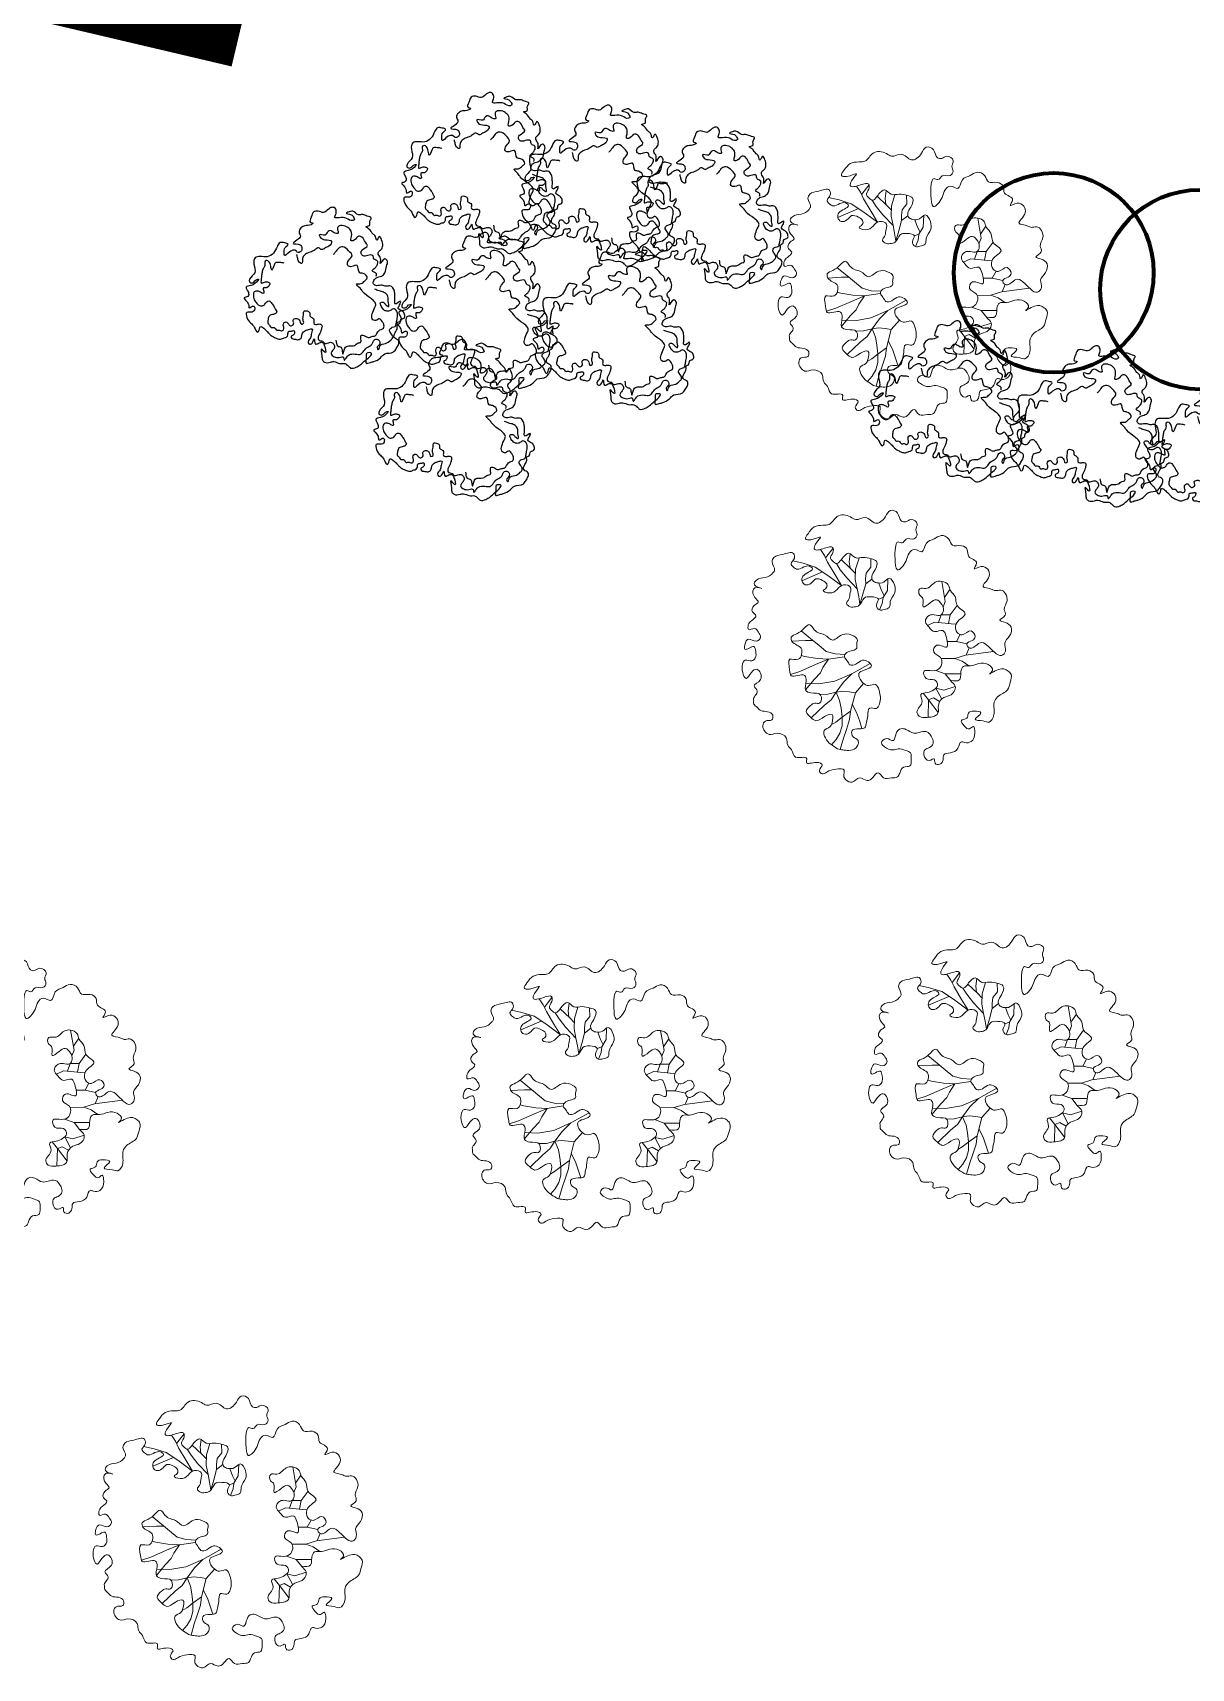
# Model space of a CAD drawing. Header units: metres. Extents: x 180 to 3220, y 13789 to 15035.
# Drawn here: x 728.59 to 739.46, y 14703.88 to 14719.21 of the extents above; entities that cross this region are included whole.
import ezdxf

# ---------------------------------------------------------------- set-up
doc = ezdxf.new("R2010")
doc.units = ezdxf.units.M
doc.header["$MEASUREMENT"] = 0
doc.linetypes.add('482 Границы районов', pattern=[5, 3, -1, 0, -1])
for name, color, linetype in [('!!!_Условные обозначения на ЛИСТ', 7, 'Continuous'), ('04 Дендроплан (существующие растения)', 7, 'Continuous'), ('04 План (существующие кустарники)', 7, 'Continuous')]:
    doc.layers.add(name, color=color, linetype=linetype)
doc.layers.add('04 Удаление (по чужой ведомсти)', color=130, linetype='Continuous', lineweight=211)

# ---------------------------------------------------------------- blocks, each defined once
blk = doc.blocks.new('Лиственное дерево существующее')
at = {"color": 114, "lineweight": 0}
for p, q in [((-0.782, 1.333), (-0.669, 1.479)), ((-1.275, 1.287), (-1.119, 1.252)), ((-1.119, 1.252), (-0.938, 1.195)), ((-0.799, 1.368), (-0.859, 1.458)), ((-0.751, 1.267), (-0.799, 1.368)), ((-0.639, 1.076), (-0.751, 1.267)), ((-0.62, 1.247), (-0.563, 1.155)), ((-0.403, 1.17), (-0.548, 1.306)), ((-0.427, 1.275), (-0.411, 1.393)), ((-0.415, 1.181), (-0.427, 1.275)), ((-0.332, 1.162), (-0.28, 1.33)), ((-0.103, 1.192), (-0.105, 1.321)), ((-0.829, 1.124), (-1.138, 0.99)), ((-0.938, 1.195), (-0.761, 1.08)), ((-0.761, 1.08), (-0.541, 0.917)), ((-0.541, 0.917), (-0.639, 1.076)), ((-0.563, 1.155), (-0.46, 1.026)), ((-0.46, 1.026), (-0.309, 0.866)), ((-0.334, 1.1), (-0.403, 1.17)), ((-0.337, 1.006), (-0.332, 1.162)), ((-0.309, 0.866), (-0.337, 1.006)), ((-0.183, 1.016), (-0.173, 1.105)), ((-0.18, 0.943), (-0.183, 1.016)), ((-0.18, 0.943), (-0.086, 1.015)), ((-0.173, 1.105), (-0.103, 1.192)), ((0.145, 0.845), (0.151, 1.018)), ((-0.285, 0.754), (-0.309, 0.866)), ((-0.266, 0.631), (-0.285, 0.754)), ((-0.266, 0.631), (-0.221, 0.786)), ((-0.221, 0.786), (-0.18, 0.943)), ((0.011, 0.712), (0.08, 0.738)), ((0.058, 0.845), (0.018, 0.955)), ((0.098, 0.768), (0.058, 0.845)), ((0.067, 0.65), (0.08, 0.738)), ((0.08, 0.738), (0.145, 0.845)), ((1.012, 0.68), (0.961, 0.98)), ((1.002, 0.737), (1.083, 0.859)), ((0.027, 0.553), (0.067, 0.65)), ((0.98, 0.595), (1.012, 0.68)), ((1.191, 0.617), (1.088, 0.479)), ((0.748, 0.317), (0.854, 0.368)), ((0.854, 0.368), (1.012, 0.353)), ((0.912, 0.363), (0.952, 0.477)), ((1.088, 0.479), (0.952, 0.477)), ((1.012, 0.353), (1.103, 0.344)), ((1.088, 0.479), (1.064, 0.348)), ((1.103, 0.344), (1.176, 0.338)), ((-1.081, 0.093), (-1.287, 0.08)), ((-0.976, 0.096), (-1.147, 0.235)), ((-0.973, 0.093), (-1.081, 0.093)), ((-0.885, 0.021), (-0.976, 0.096)), ((-0.772, -0.073), (-0.885, 0.021)), ((1.044, 0.078), (1.18, 0.078)), ((1.18, 0.078), (1.236, 0.183)), ((1.18, 0.078), (1.336, 0.043)), ((-1.091, -0.147), (-1.147, -0.134)), ((-0.91, -0.179), (-1.091, -0.147)), ((-0.739, -0.188), (-0.931, -0.27)), ((-0.739, -0.188), (-0.91, -0.179)), ((-0.739, -0.188), (-0.821, -0.312)), ((-0.638, -0.11), (-0.772, -0.073)), ((-0.5, -0.151), (-0.739, -0.188)), ((-0.489, -0.116), (-0.638, -0.11)), ((0.953, -0.18), (1.158, -0.176)), ((1.158, -0.176), (1.317, -0.128)), ((1.158, -0.176), (1.267, -0.218)), ((1.267, -0.218), (1.367, -0.287)), ((1.317, -0.128), (1.739, -0.074)), ((1.328, -0.127), (1.373, -0.019)), ((-1.169, -0.374), (-1.309, -0.418)), ((-0.931, -0.27), (-1.169, -0.374)), ((-0.95, -0.489), (-1.084, -0.647)), ((-0.86, -0.395), (-0.95, -0.489)), ((-0.821, -0.312), (-0.86, -0.395)), ((-0.386, -0.406), (-0.641, -0.519)), ((-0.386, -0.406), (-0.514, -0.534)), ((-0.113, -0.252), (-0.386, -0.406)), ((0.87, -0.356), (1.013, -0.408)), ((1.013, -0.408), (1.247, -0.408)), ((1.013, -0.408), (1.096, -0.512)), ((-0.882, -0.56), (-1.076, -0.551)), ((-0.641, -0.519), (-0.882, -0.56)), ((-0.75, -0.714), (-0.864, -0.716)), ((-0.624, -0.681), (-0.75, -0.714)), ((-0.624, -0.681), (-0.699, -0.796)), ((-0.514, -0.534), (-0.624, -0.681)), ((-0.525, -0.67), (-0.624, -0.681)), ((-0.624, -0.681), (-0.572, -0.807)), ((-0.427, -0.678), (-0.525, -0.67)), ((-0.335, -0.691), (-0.427, -0.678)), ((-0.335, -0.691), (-0.408, -0.969)), ((-0.212, -0.551), (-0.335, -0.691)), ((0.682, -0.698), (0.762, -0.798)), ((0.873, -0.622), (0.961, -0.786)), ((0.873, -0.622), (0.993, -0.651)), ((0.993, -0.651), (1.163, -0.596)), ((-0.804, -0.883), (-0.997, -1.067)), ((-0.699, -0.796), (-0.804, -0.883)), ((-0.572, -0.807), (-0.55, -0.923)), ((-0.55, -0.923), (-0.535, -1.06)), ((-0.408, -0.969), (-0.532, -1.058)), ((-0.408, -0.969), (-0.422, -1.093)), ((-0.381, -0.865), (-0.316, -0.99)), ((0.762, -0.798), (0.755, -1.059)), ((0.762, -0.798), (0.835, -0.77)), ((0.762, -0.798), (0.907, -0.988)), ((0.835, -0.77), (0.929, -0.824)), ((-0.629, -1.132), (-0.696, -1.173)), ((-0.532, -1.058), (-0.629, -1.132)), ((-0.535, -1.187), (-0.566, -1.298)), ((-0.535, -1.06), (-0.535, -1.187)), ((-0.422, -1.093), (-0.47, -1.242)), ((-0.316, -0.99), (-0.275, -1.107)), ((-0.275, -1.107), (-0.238, -1.23)), ((-0.622, -1.395), (-0.691, -1.474)), ((-0.566, -1.298), (-0.622, -1.395)), ((-0.515, -1.373), (-0.564, -1.545)), ((-0.47, -1.242), (-0.515, -1.373))]:
    blk.add_line(p, q, dxfattribs=at)
for points, knots in [([(-1.863, -0.802), (-1.881, -0.757), (-1.747, -0.684), (-1.911, -0.574), (-1.692, -0.517), (-1.79, -0.294), (-1.907, -0.385), (-1.984, -0.55), (-2.059, -0.321), (-1.999, -0.175), (-1.894, -0.235), (-1.819, -0.16), (-1.828, -0.083), (-1.849, 0.055), (-2.007, -0.094), (-1.999, 0.047), (-1.938, 0.153), (-1.832, 0.046), (-1.733, 0.144), (-1.793, 0.214), (-1.838, 0.303), (-1.955, 0.22), (-1.946, 0.341), (-1.898, 0.392), (-1.788, 0.464), (-1.907, 0.519), (-1.872, 0.623), (-1.76, 0.663), (-1.864, 0.745), (-1.889, 0.84), (-1.824, 0.904), (-1.659, 0.854), (-1.891, 0.903), (-1.808, 1.034), (-1.683, 1.022), (-1.589, 1.081), (-1.522, 1.172), (-1.609, 1.251), (-1.548, 1.37), (-1.423, 1.371), (-1.266, 1.445), (-1.233, 1.311), (-1.326, 1.255), (-1.263, 1.188), (-1.194, 1.144), (-1.114, 1.199), (-1.035, 1.222), (-0.951, 1.163), (-1.052, 1.106), (-1.123, 1.075), (-1.151, 0.983), (-1.088, 0.91), (-0.99, 0.942), (-0.937, 1.041), (-0.833, 0.999), (-0.758, 0.957), (-0.756, 0.875), (-0.858, 0.837), (-0.695, 0.783), (-0.611, 0.852), (-0.527, 0.951), (-0.375, 0.902), (-0.426, 0.79), (-0.418, 0.708), (-0.488, 0.654), (-0.425, 0.592), (-0.354, 0.593), (-0.251, 0.613), (-0.225, 0.746), (-0.105, 0.754), (0.053, 0.733), (-0.044, 0.628), (0.019, 0.538), (0.099, 0.557), (0.195, 0.575), (0.173, 0.707), (0.273, 0.796), (0.262, 0.925), (0.181, 1.071), (0.093, 0.951), (-0.002, 0.952), (-0.083, 0.981), (-0.098, 1.072), (-0.033, 1.146), (0.02, 1.288), (-0.113, 1.322), (-0.213, 1.354), (-0.344, 1.304), (-0.427, 1.44), (-0.522, 1.344), (-0.56, 1.288), (-0.617, 1.228), (-0.671, 1.281), (-0.73, 1.337), (-0.664, 1.401), (-0.662, 1.525), (-0.806, 1.471), (-0.975, 1.423), (-0.933, 1.56), (-0.796, 1.69), (-0.974, 1.592), (-1.114, 1.604), (-1.027, 1.718), (-0.966, 1.811), (-0.835, 1.824), (-0.696, 1.818), (-0.625, 1.999), (-0.435, 1.978), (-0.317, 1.874), (-0.169, 1.993), (-0.037, 1.791), (0.118, 1.927), (0.171, 2.072), (0.331, 2.017), (0.32, 1.881), (0.433, 1.862), (0.5, 1.939), (0.63, 1.849), (0.551, 1.757), (0.61, 1.682), (0.54, 1.583), (0.423, 1.658), (0.38, 1.528), (0.285, 1.601), (0.255, 1.442), (0.259, 1.344), (0.267, 1.066), (0.442, 1.277), (0.452, 1.397), (0.554, 1.491), (0.691, 1.367), (0.706, 1.583), (0.847, 1.604), (0.949, 1.69), (1.08, 1.634), (1.107, 1.482), (1.251, 1.539), (1.364, 1.464), (1.332, 1.318), (1.543, 1.296), (1.4, 1.122), (1.6, 1.263), (1.746, 1.049), (1.497, 0.884), (1.694, 0.879), (1.77, 0.828), (1.885, 0.882), (1.984, 0.691), (1.87, 0.579), (1.951, 0.461), (1.781, 0.392), (1.935, 0.365), (2.026, 0.299), (1.993, 0.151), (1.874, 0.063), (1.942, -0.057), (1.852, -0.164), (1.705, -0.058), (1.57, 0.123), (1.46, -0.006), (1.368, -0.037), (1.309, 0.063), (1.418, 0.081), (1.488, 0.156), (1.387, 0.288), (1.293, 0.151), (1.168, 0.211), (1.158, 0.338), (1.232, 0.414), (1.37, 0.508), (1.152, 0.589), (1.19, 0.754), (1.08, 0.827), (1.07, 0.942), (0.965, 0.989), (0.834, 0.976), (0.764, 0.841), (0.611, 0.902), (0.608, 0.768), (0.711, 0.734), (0.641, 0.537), (0.789, 0.661), (0.881, 0.732), (0.967, 0.639), (0.997, 0.553), (0.953, 0.449), (0.855, 0.484), (0.758, 0.479), (0.688, 0.371), (0.775, 0.293), (0.847, 0.19), (0.983, 0.282), (1.029, 0.149), (1.046, 0.081), (1.054, -0.055), (0.876, 0.088), (0.805, -0.111), (0.954, -0.136), (0.971, -0.254), (0.916, -0.36), (0.806, -0.365), (0.663, -0.342), (0.715, -0.526), (0.851, -0.462), (0.924, -0.585), (0.833, -0.657), (0.756, -0.694), (0.608, -0.696), (0.717, -0.859), (0.553, -0.942), (0.629, -1.071), (0.741, -1.059), (0.834, -1.056), (0.93, -0.996), (0.884, -0.867), (0.981, -0.75), (1.119, -0.739), (1.208, -0.591), (1.044, -0.489), (1.259, -0.545), (1.236, -0.392), (1.278, -0.271), (1.407, -0.301), (1.52, -0.244), (1.647, -0.243), (1.757, -0.342), (1.628, -0.447), (1.834, -0.304), (1.938, -0.341), (2.024, -0.427), (1.983, -0.534), (1.959, -0.679), (1.81, -0.72), (1.719, -0.862), (1.775, -0.997), (1.685, -1.157), (1.583, -1.102), (1.385, -1.113), (1.618, -0.979), (1.443, -0.96), (1.345, -0.98), (1.358, -1.093), (1.215, -1.09), (1.3, -1.192), (1.368, -1.263), (1.45, -1.161), (1.466, -1.327), (1.427, -1.431), (1.321, -1.45), (1.23, -1.407), (1.216, -1.557), (1.107, -1.596), (0.975, -1.601), (0.989, -1.703), (0.947, -1.778), (0.841, -1.769), (0.866, -1.645), (0.75, -1.749), (0.684, -1.637), (0.696, -1.538), (0.781, -1.521), (0.846, -1.457), (0.816, -1.355), (0.745, -1.251), (0.631, -1.287), (0.523, -1.314), (0.445, -1.241), (0.335, -1.218), (0.262, -1.295), (0.252, -1.455), (0.133, -1.345), (0.026, -1.44), (0.118, -1.522), (0.208, -1.565), (0.318, -1.52), (0.405, -1.554), (0.514, -1.588), (0.498, -1.691), (0.507, -1.814), (0.369, -1.786), (0.336, -1.883), (0.301, -1.974), (0.195, -1.957), (0.081, -2.01), (0.01, -1.844), (-0.069, -1.968), (-0.163, -2.035), (-0.279, -1.927), (-0.37, -2.065), (-0.477, -2.008), (-0.522, -1.934), (-0.473, -1.822), (-0.649, -1.838), (-0.74, -1.86), (-0.831, -1.93), (-0.905, -1.848), (-0.791, -1.771), (-0.94, -1.709), (-1.095, -1.791), (-1.036, -1.621), (-1.266, -1.715), (-1.272, -1.547), (-1.369, -1.482), (-1.348, -1.343), (-1.503, -1.274), (-1.621, -1.34), (-1.705, -1.268), (-1.734, -1.19), (-1.693, -1.089), (-1.578, -1.13), (-1.56, -1.01), (-1.655, -0.965), (-1.758, -0.976), (-1.811, -0.902), (-1.875, -0.857), (-1.857, -0.816), (-1.863, -0.802)], [0, 0, 0, 0, 0.144623, 0.231167, 0.368861, 0.533358, 0.626687, 0.740408, 0.935226, 1.031861, 1.128241, 1.198256, 1.294402, 1.368689, 1.507955, 1.574673, 1.679777, 1.79119, 1.883627, 1.959993, 2.039207, 2.131319, 2.201489, 2.277769, 2.379891, 2.45347, 2.54984, 2.629417, 2.713756, 2.836131, 2.877797, 2.974434, 3.098533, 3.174839, 3.310795, 3.448506, 3.489216, 3.62255, 3.689433, 3.833718, 3.988827, 4.05943, 4.152735, 4.217846, 4.281087, 4.383199, 4.466591, 4.525335, 4.60464, 4.706041, 4.777196, 4.850967, 4.941557, 5.035937, 5.13954, 5.219117, 5.28068, 5.339424, 5.435055, 5.564599, 5.681514, 5.792988, 5.892227, 5.976975, 6.036908, 6.095646, 6.173749, 6.252212, 6.380922, 6.484525, 6.602635, 6.692872, 6.777965, 6.844717, 6.928444, 7.02051, 7.167213, 7.282, 7.407383, 7.507264, 7.609206, 7.678412, 7.741177, 7.842553, 7.980652, 8.063007, 8.187574, 8.307662, 8.420868, 8.524456, 8.606097, 8.65359, 8.733663, 8.78115, 8.875736, 8.947733, 9.070923, 9.223371, 9.297752, 9.425798, 9.577891, 9.656402, 9.742281, 9.880076, 10.010368, 10.101704, 10.271449, 10.469408, 10.556507, 10.704089, 10.878467, 11.055291, 11.171089, 11.284149, 11.417731, 11.482645, 11.567427, 11.68373, 11.77169, 11.843492, 11.921933, 12.039354, 12.124248, 12.185085, 12.279334, 12.442083, 12.611011, 12.797738, 12.921046, 13.015017, 13.129765, 13.27535, 13.406716, 13.521304, 13.644281, 13.753137, 13.886642, 13.991763, 14.093139, 14.248215, 14.338926, 14.451134, 14.636917, 14.813923, 14.953979, 15.006047, 15.083831, 15.270441, 15.402543, 15.48891, 15.598301, 15.682028, 15.794092, 15.927518, 16.058446, 16.173604, 16.260996, 16.378012, 16.633999, 16.747204, 16.817387, 16.885538, 16.980265, 17.054418, 17.157369, 17.299589, 17.380857, 17.502298, 17.608515, 17.708493, 17.875073, 18.018008, 18.132164, 18.220812, 18.330672, 18.42764, 18.594846, 18.685597, 18.781631, 18.83834, 18.974753, 19.095535, 19.196942, 19.302834, 19.396624, 19.471771, 19.573189, 19.64865, 19.757506, 19.853667, 19.959896, 20.083661, 20.173311, 20.285247, 20.335982, 20.497146, 20.604648, 20.73546, 20.822811, 20.919446, 21.052361, 21.138111, 21.251311, 21.378508, 21.468801, 21.559641, 21.663684, 21.760796, 21.866457, 22.044178, 22.114637, 22.23047, 22.341438, 22.400666, 22.529106, 22.668332, 22.783263, 22.938439, 23.01956, 23.126312, 23.267144, 23.355432, 23.45979, 23.589203, 23.728577, 23.835857, 23.898351, 24.043906, 24.189962, 24.256212, 24.371649, 24.490581, 24.67199, 24.766696, 24.956099, 25.083087, 25.169948, 25.292933, 25.419422, 25.526836, 25.615518, 25.691414, 25.778638, 25.869312, 25.961297, 26.024928, 26.121298, 26.263466, 26.360434, 26.407027, 26.517617, 26.650303, 26.74818, 26.826653, 26.905094, 26.978885, 27.046871, 27.126191, 27.241376, 27.314599, 27.389769, 27.472839, 27.551312, 27.683547, 27.788448, 27.871841, 27.999501, 28.077604, 28.175679, 28.291585, 28.394565, 28.492933, 28.567087, 28.697918, 28.77954, 28.894137, 28.975271, 29.07451, 29.169691, 29.264917, 29.370694, 29.435998, 29.525045, 29.645134, 29.756428, 29.862319, 29.956635, 30.074745, 30.200153, 30.306664, 30.366297, 30.449133, 30.570729, 30.713328, 30.79014, 30.852634, 30.945669, 31.037541, 31.189615, 31.243213, 31.410359, 31.536232, 31.621622, 31.733558, 31.886269, 32.00739, 32.09115, 32.172123, 32.250875, 32.347965, 32.418568, 32.512539, 32.612542, 32.705135, 32.769699, 32.813194, 32.813194, 32.813194, 32.813194]), ([(-0.602, -1.531), (-0.637, -1.511), (-0.708, -1.467), (-0.788, -1.386), (-0.835, -1.244), (-0.712, -1.219), (-0.678, -1.13), (-0.654, -0.981), (-0.819, -1.048), (-0.915, -1.145), (-1.007, -1.056), (-1.104, -0.978), (-1.018, -0.888), (-0.949, -0.836), (-0.841, -0.875), (-0.83, -0.671), (-0.981, -0.711), (-1.12, -0.654), (-1.057, -0.535), (-1.096, -0.37), (-1.312, -0.5), (-1.319, -0.325), (-1.366, -0.145), (-1.189, -0.222), (-1.133, -0.117), (-1.133, 0.017), (-1.282, 0.029), (-1.313, 0.162), (-1.188, 0.195), (-1.12, 0.258), (-1.017, 0.368), (-0.96, 0.246), (-0.88, 0.2), (-0.773, 0.186), (-0.694, 0.064), (-0.588, 0.147), (-0.489, 0.209), (-0.378, 0.177), (-0.291, 0.112), (-0.324, 0.045), (-0.292, -0.066), (-0.449, -0.048), (-0.518, -0.154), (-0.453, -0.207), (-0.425, -0.292), (-0.309, -0.266), (-0.239, -0.183), (-0.144, -0.218), (-0.058, -0.305), (-0.195, -0.348), (-0.301, -0.387), (-0.272, -0.491), (-0.218, -0.55), (-0.136, -0.606), (-0.023, -0.531), (0.024, -0.659), (0.046, -0.756), (0.034, -0.851), (-0.017, -0.955), (-0.152, -0.883), (-0.141, -1.045), (-0.171, -1.124), (-0.178, -1.235), (-0.287, -1.228), (-0.413, -1.238), (-0.379, -1.369), (-0.286, -1.387), (-0.29, -1.469), (-0.332, -1.538), (-0.429, -1.563), (-0.519, -1.55), (-0.579, -1.545), (-0.602, -1.531)], [0, 0, 0, 0, 0.119147, 0.244704, 0.355195, 0.456841, 0.525213, 0.64652, 0.761794, 0.906015, 0.999107, 1.102214, 1.21292, 1.287506, 1.35766, 1.479239, 1.62773, 1.713089, 1.858081, 1.936445, 2.136108, 2.227757, 2.383509, 2.506371, 2.592801, 2.687321, 2.856666, 2.919037, 3.017629, 3.155387, 3.246677, 3.353704, 3.442539, 3.52579, 3.669986, 3.756325, 3.869148, 4.011227, 4.081037, 4.138722, 4.206699, 4.365743, 4.440415, 4.505889, 4.585073, 4.671725, 4.788569, 4.878809, 4.948708, 5.073582, 5.166391, 5.253695, 5.327262, 5.415765, 5.519566, 5.621336, 5.725491, 5.831081, 5.911981, 6.005594, 6.125346, 6.227321, 6.306075, 6.391977, 6.508685, 6.596002, 6.686109, 6.737432, 6.809051, 6.915906, 7.005912, 7.085383, 7.085383, 7.085383, 7.085383])]:
    blk.add_open_spline(points, degree=3, knots=knots, dxfattribs=at)
blk = doc.blocks.new('A$Cd2c5afdf')
at = {"layer": '04 Дендроплан (существующие растения)', "color": 114}
for points, start_tangent, end_tangent in [([(-0.616, -0.319), (-0.631, -0.351), (-0.647, -0.371), (-0.678, -0.324), (-0.711, -0.286), (-0.748, -0.232), (-0.749, -0.185), (-0.699, -0.182), (-0.674, -0.152), (-0.683, -0.126), (-0.726, -0.143), (-0.733, -0.108), (-0.773, -0.048), (-0.739, -0.035), (-0.734, 0.003), (-0.754, 0.051), (-0.711, 0.067), (-0.641, 0.116), (-0.637, 0.123), (-0.647, 0.125), (-0.693, 0.092), (-0.724, 0.103), (-0.723, 0.125), (-0.674, 0.187), (-0.682, 0.267), (-0.669, 0.327), (-0.625, 0.338), (-0.557, 0.337), (-0.499, 0.37), (-0.462, 0.436), (-0.436, 0.469), (-0.393, 0.466), (-0.361, 0.454), (-0.388, 0.422), (-0.397, 0.373), (-0.395, 0.349), (-0.358, 0.374), (-0.283, 0.388), (-0.275, 0.379), (-0.241, 0.387), (-0.232, 0.414), (-0.249, 0.449), (-0.314, 0.462), (-0.279, 0.491), (-0.246, 0.532), (-0.259, 0.567), (-0.241, 0.607), (-0.204, 0.627), (-0.145, 0.637), (-0.127, 0.652), (-0.15, 0.659), (-0.144, 0.707), (-0.122, 0.756), (-0.079, 0.764), (-0.029, 0.752), (0.017, 0.782), (0.04, 0.797), (0.071, 0.797), (0.085, 0.782), (0.088, 0.741), (0.078, 0.706), (0.117, 0.702), (0.187, 0.696), (0.247, 0.676), (0.261, 0.687), (0.254, 0.705), (0.231, 0.731), (0.185, 0.746), (0.2, 0.753), (0.245, 0.763), (0.298, 0.731), (0.338, 0.732), (0.378, 0.718), (0.419, 0.699), (0.405, 0.67), (0.402, 0.63), (0.369, 0.618), (0.394, 0.599), (0.433, 0.551), (0.457, 0.527), (0.47, 0.492), (0.479, 0.503), (0.495, 0.527), (0.516, 0.495), (0.526, 0.442), (0.51, 0.403), (0.489, 0.385), (0.484, 0.362), (0.506, 0.32), (0.503, 0.272), (0.546, 0.316), (0.57, 0.293), (0.562, 0.249), (0.547, 0.186), (0.513, 0.155), (0.469, 0.14), (0.443, 0.114), (0.44, 0.081), (0.469, 0.065), (0.521, 0.07), (0.557, 0.06), (0.594, 0.063), (0.635, 0.014), (0.639, -0.025), (0.639, -0.073), (0.643, -0.106), (0.694, -0.081), (0.684, -0.116), (0.672, -0.148), (0.709, -0.174), (0.731, -0.205), (0.726, -0.24), (0.696, -0.253), (0.683, -0.291), (0.662, -0.302), (0.662, -0.331), (0.642, -0.374), (0.636, -0.424), (0.673, -0.449), (0.674, -0.485), (0.653, -0.525), (0.627, -0.556), (0.545, -0.575), (0.506, -0.61), (0.443, -0.646), (0.41, -0.655), (0.371, -0.662), (0.372, -0.602), (0.374, -0.571), (0.421, -0.571), (0.413, -0.589), (0.366, -0.633), (0.315, -0.678), (0.277, -0.7), (0.225, -0.707), (0.203, -0.688), (0.17, -0.666), (0.122, -0.665), (0.069, -0.647), (0.036, -0.652), (-0.02, -0.652), (-0.04, -0.631), (-0.044, -0.593), (-0.049, -0.527), (-0.013, -0.562), (-0.022, -0.494), (-0.041, -0.467), (-0.08, -0.476), (-0.103, -0.482), (-0.116, -0.434), (-0.137, -0.473), (-0.166, -0.481), (-0.174, -0.461), (-0.151, -0.423), (-0.142, -0.381), (-0.135, -0.34), (-0.169, -0.346), (-0.197, -0.355), (-0.23, -0.39), (-0.237, -0.423), (-0.263, -0.441), (-0.303, -0.435), (-0.325, -0.43), (-0.332, -0.409), (-0.319, -0.401), (-0.302, -0.382), (-0.305, -0.358), (-0.33, -0.361), (-0.357, -0.365), (-0.364, -0.397), (-0.375, -0.417), (-0.397, -0.424), (-0.431, -0.436), (-0.466, -0.43), (-0.497, -0.416), (-0.526, -0.398), (-0.547, -0.376), (-0.582, -0.341), (-0.616, -0.319)], (-0.978083, 0.208214), (-0.978083, 0.208214)), ([(0.466, 0.153), (0.468, 0.175), (0.428, 0.204), (0.455, 0.234), (0.473, 0.258), (0.476, 0.296), (0.444, 0.315), (0.433, 0.347), (0.385, 0.348), (0.343, 0.344), (0.323, 0.367), (0.331, 0.398), (0.382, 0.441), (0.363, 0.472), (0.331, 0.521), (0.302, 0.528), (0.258, 0.491), (0.228, 0.488), (0.229, 0.51), (0.23, 0.576), (0.198, 0.611), (0.147, 0.629), (0.115, 0.623), (0.102, 0.601), (0.108, 0.556), (0.07, 0.562), (0.037, 0.581), (0.013, 0.573), (-0.014, 0.539), (-0.069, 0.542), (-0.062, 0.521), (-0.016, 0.496), (0.047, 0.48), (0.022, 0.436), (-0.016, 0.417), (-0.047, 0.403), (-0.075, 0.419), (-0.11, 0.402), (-0.142, 0.384), (-0.167, 0.376), (-0.207, 0.352), (-0.226, 0.32), (-0.233, 0.274), (-0.261, 0.291), (-0.273, 0.329), (-0.279, 0.356)], (0.359015, 0.933332), (0.017504, 0.999847)), ([(0.087, -0.446), (0.102, -0.5), (0.135, -0.513), (0.146, -0.55), (0.153, -0.576), (0.171, -0.521), (0.207, -0.5), (0.261, -0.495), (0.297, -0.472), (0.318, -0.467), (0.324, -0.4), (0.358, -0.405), (0.39, -0.421), (0.425, -0.411), (0.455, -0.405), (0.489, -0.357), (0.533, -0.333), (0.535, -0.296), (0.52, -0.27), (0.497, -0.245), (0.461, -0.262), (0.428, -0.247), (0.428, -0.198), (0.452, -0.137), (0.461, -0.11), (0.444, -0.079), (0.412, -0.052), (0.339, 0.008), (0.316, 0.039), (0.281, 0.081), (0.323, 0.085), (0.358, 0.111), (0.38, 0.135), (0.341, 0.179), (0.31, 0.187), (0.285, 0.255), (0.235, 0.244), (0.199, 0.253), (0.208, 0.304), (0.238, 0.345), (0.206, 0.393), (0.151, 0.429), (0.113, 0.417), (0.081, 0.378), (0.061, 0.356)], (0.290361, -0.956917), (-0.678805, -0.734319)), ([(-0.398, 0.275), (-0.442, 0.282), (-0.477, 0.281), (-0.491, 0.258), (-0.515, 0.212), (-0.524, 0.249), (-0.541, 0.29), (-0.561, 0.302), (-0.577, 0.295), (-0.579, 0.253), (-0.594, 0.225), (-0.605, 0.189), (-0.611, 0.152), (-0.615, 0.114), (-0.615, 0.091), (-0.591, 0.096), (-0.554, 0.1), (-0.531, 0.087), (-0.542, 0.062), (-0.559, 0.047), (-0.593, 0.044), (-0.59, 0.014), (-0.591, -0.007), (-0.62, 0.004), (-0.647, 0.014), (-0.678, 0.007), (-0.687, -0.018), (-0.678, -0.067), (-0.653, -0.102), (-0.63, -0.122), (-0.61, -0.125), (-0.584, -0.115), (-0.562, -0.085), (-0.539, -0.078), (-0.514, -0.101), (-0.492, -0.132), (-0.478, -0.159), (-0.468, -0.176), (-0.474, -0.192), (-0.497, -0.204), (-0.537, -0.218), (-0.549, -0.25), (-0.55, -0.289), (-0.531, -0.31), (-0.519, -0.326), (-0.493, -0.327), (-0.468, -0.353), (-0.441, -0.351), (-0.427, -0.358), (-0.403, -0.348), (-0.402, -0.325), (-0.406, -0.304), (-0.397, -0.281), (-0.379, -0.275), (-0.359, -0.294), (-0.339, -0.31), (-0.315, -0.301), (-0.309, -0.282), (-0.314, -0.259), (-0.287, -0.242), (-0.257, -0.255), (-0.247, -0.279), (-0.237, -0.297), (-0.217, -0.287), (-0.221, -0.256), (-0.217, -0.211), (-0.208, -0.171), (-0.184, -0.172), (-0.159, -0.188), (-0.156, -0.219), (-0.132, -0.237), (-0.12, -0.25), (-0.119, -0.288), (-0.1, -0.298), (-0.071, -0.294), (-0.044, -0.307), (-0.045, -0.326), (-0.053, -0.358), (-0.076, -0.407), (-0.078, -0.437), (-0.061, -0.452), (-0.039, -0.456), (-0.016, -0.476), (0.006, -0.473), (0.045, -0.467), (0.068, -0.486), (0.073, -0.515), (0.055, -0.544), (0.041, -0.572), (0.051, -0.59), (0.071, -0.602), (0.119, -0.608), (0.159, -0.608), (0.164, -0.633), (0.182, -0.615), (0.21, -0.584), (0.269, -0.576), (0.318, -0.578), (0.342, -0.556), (0.375, -0.518), (0.417, -0.492), (0.434, -0.468), (0.451, -0.439), (0.474, -0.436), (0.496, -0.455), (0.498, -0.48), (0.473, -0.518), (0.483, -0.536), (0.499, -0.502), (0.551, -0.477), (0.601, -0.446), (0.619, -0.422), (0.609, -0.39), (0.59, -0.35), (0.616, -0.325), (0.642, -0.317), (0.653, -0.288), (0.66, -0.252), (0.665, -0.199), (0.655, -0.17), (0.626, -0.152), (0.597, -0.168), (0.564, -0.174), (0.537, -0.162), (0.511, -0.127), (0.505, -0.096), (0.53, -0.091), (0.55, -0.109), (0.582, -0.13), (0.578, -0.083), (0.575, -0.037), (0.552, -0.006), (0.515, 0.01), (0.47, 0.024), (0.453, 0.031)], (-0.900669, 0.434505), (-0.965091, 0.261915))]:
    blk.add_spline(points, degree=3, dxfattribs=dict(at, start_tangent=start_tangent, end_tangent=end_tangent))

msp = doc.modelspace()

# ---------------------------------------------------------------- linework, layer by layer
at = {"layer": '!!!_Условные обозначения на ЛИСТ', "color": 5, "linetype": '482 Границы районов', "lineweight": 20, "const_width": 1}
msp.add_lwpolyline([(730.966, 14723.195), (730.088, 14719.498), (728.12, 14719.961), (728.073, 14719.759), (727.081, 14719.995), (725.947, 14715.228), (726.938, 14714.992), (726.544, 14713.337), (727.577, 14713.091), (727.181, 14711.426), (726.169, 14711.667), (725.053, 14706.925), (719.857, 14708.147), (719.748, 14707.686), (714.297, 14708.918)], dxfattribs=at)
at = {"layer": '04 Удаление (по чужой ведомсти)', "lineweight": 120}
for centre in [(738.167, 14716.962), (739.54, 14716.805)]:
    msp.add_circle(centre, 0.936, dxfattribs=at)

# ---------------------------------------------------------------- block references
at = {"layer": '04 Дендроплан (существующие растения)', "lineweight": 0, "xscale": 0.6250000000001705, "yscale": 0.6250000000001705, "zscale": 0.6250000000001705}
for p in [(736.854, 14716.863), (736.517, 14713.456), (737.703, 14709.474), (728.349, 14709.248), (733.881, 14709.243), (730.431, 14705.151)]:
    msp.add_blockref('Лиственное дерево существующее', p, dxfattribs=at)
at = {"layer": '04 План (существующие кустарники)', "lineweight": 0}
for p in [(732.827, 14717.853), (733.934, 14717.735), (734.943, 14717.527), (731.35, 14716.776), (732.78, 14716.541), (734.059, 14716.391), (737.207, 14715.711), (732.565, 14715.537), (738.513, 14715.477), (739.799, 14715.259)]:
    msp.add_blockref('A$Cd2c5afdf', p, dxfattribs=at)

doc.saveas('drawing.dxf')
